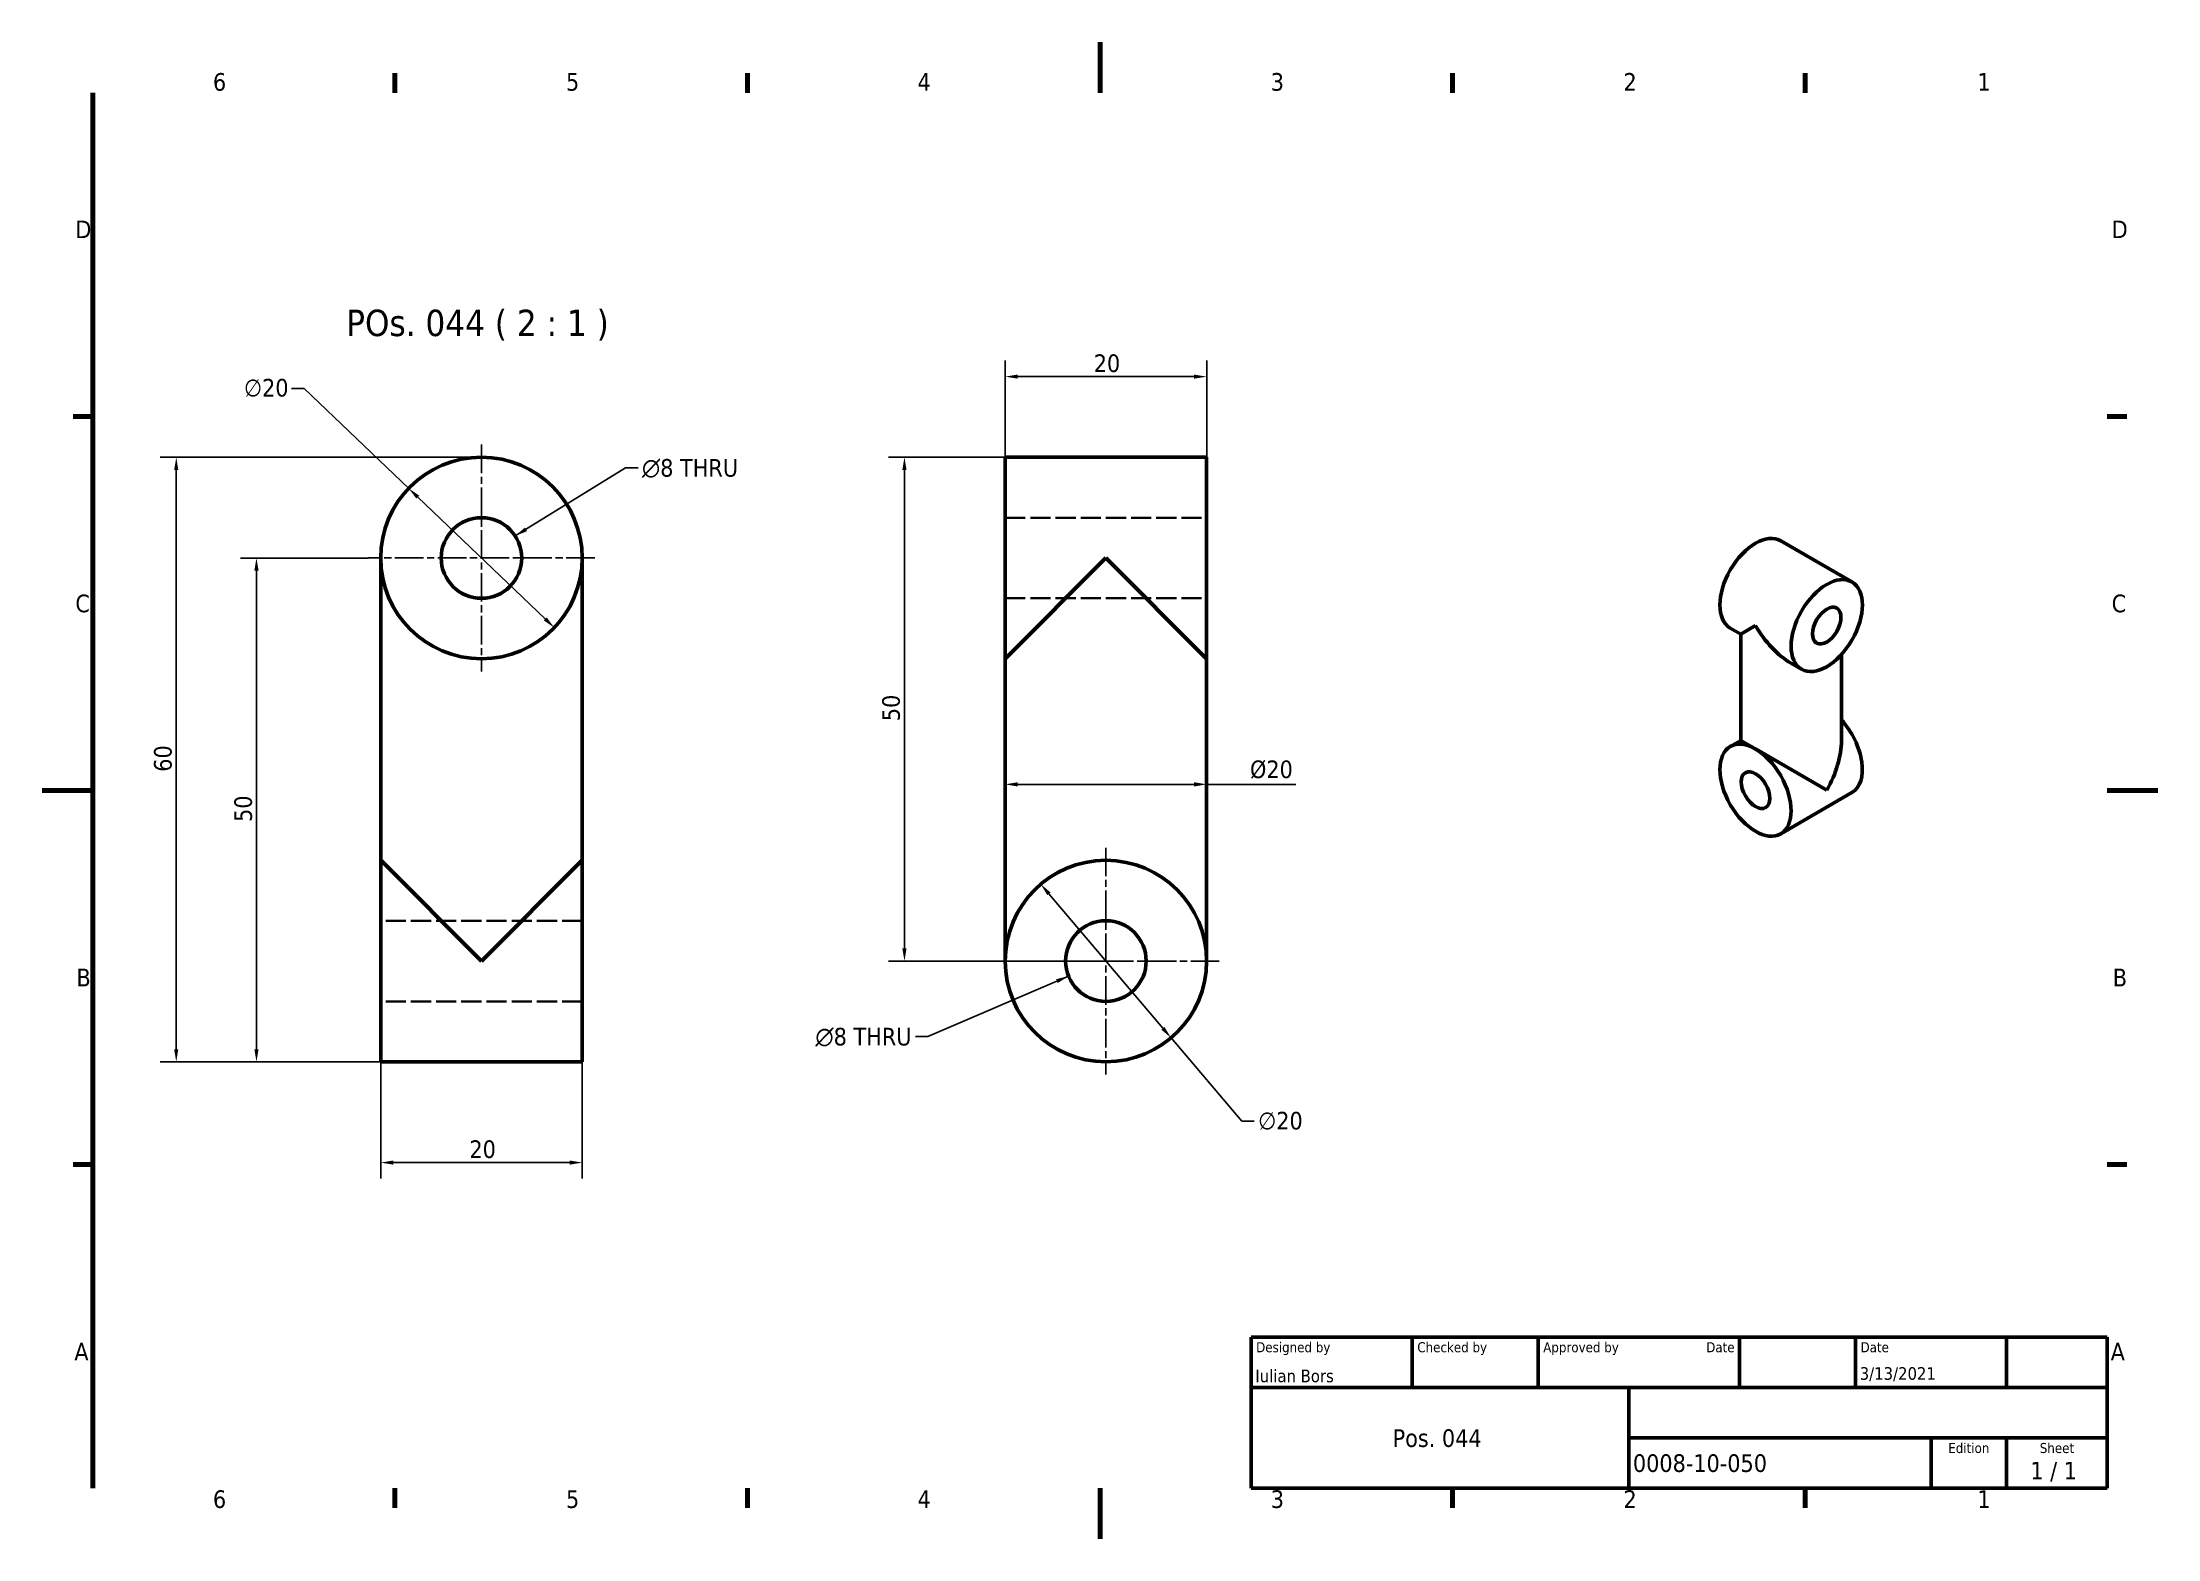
# Model space of a CAD drawing. Header units: millimetres. Extents: x 0 to 210, y 0 to 149.
import ezdxf
from ezdxf.enums import TextEntityAlignment as Align

# ---------------------------------------------------------------- set-up
doc = ezdxf.new("R2010")
doc.units = ezdxf.units.MM
doc.header["$LTSCALE"] = 0.5
doc.linetypes.add('CHAIN', pattern=[0.3543, 0.2362, -0.0295, 0.0591, -0.0295])
doc.linetypes.add('DASHED', pattern=[0.2068, 0.1655, -0.0413])
for name, color, linetype, lineweight in [('Border (ISO)', 7, 'Continuous', 70), ('Center Mark (ISO)', 7, 'Continuous', 25), ('Dimension (ISO)', 7, 'Continuous', 25), ('Hidden (ISO)', 7, 'DASHED', 35), ('Symbol (ISO)', 7, 'Continuous', 25), ('Title (ISO)', 7, 'Continuous', 50), ('Visible (ISO)', 7, 'Continuous', 50)]:
    doc.layers.add(name, color=color, linetype=linetype, lineweight=lineweight)
doc.styles.add('Note Text (ISO)', font='tahoma.ttf')
doc.styles.add('Text Style39', font='tahoma.ttf')
doc.styles.add('Text Style41', font='tahoma.ttf')
doc.styles.add('Text Style45', font='tahoma.ttf')
doc.dimstyles.new('Default - Method 1b (ISO)', dxfattribs={"dimscale": 0.5, "dimtxt": 3.5, "dimasz": 2.5, "dimexe": 3.175, "dimexo": 0, "dimgap": 0.762, "dimtad": 1, "dimtoh": 1, "dimrnd": 1e-08, "dimtxsty": 'Note Text (ISO)', "dimcen": 0.09, "dimdle": 10, "dimclrd": 256, "dimclre": 256, "dimclrt": 256, "dimazin": 2, "dimtfac": 1, "dimtmove": 0, "dimatfit": 3, "dimfxl": 0, "dimtolj": 1, "dimlwd": -1, "dimlwe": -1, "dimarcsym": 0})
doc.dimstyles.new('Default - Method 1b (ISO)$7', dxfattribs={"dimscale": 0.5, "dimtxt": 3.5, "dimasz": 2.5, "dimexe": 3.175, "dimexo": 0, "dimgap": 0.762, "dimtad": 1, "dimtoh": 1, "dimrnd": 1e-08, "dimtxsty": 'Note Text (ISO)', "dimcen": 0.09, "dimdle": 10, "dimclrd": 256, "dimclre": 256, "dimclrt": 256, "dimazin": 2, "dimtfac": 1, "dimtmove": 0, "dimatfit": 3, "dimfxl": 0, "dimtolj": 1, "dimlwd": -1, "dimlwe": -1, "dimarcsym": 0})

# ---------------------------------------------------------------- blocks, each defined once
blk = doc.blocks.new('Borders Default Border')
at = {"layer": 'Border (ISO)'}
for p, q in [((70, 287), (70, 290.9)), ((140, 287), (140, 290.9)), ((280, 287), (280, 290.9)), ((350, 287), (350, 290.9)), ((10, 222.75), (6.1, 222.75)), ((410, 222.75), (413.9, 222.75)), ((10, 74.25), (6.1, 74.25)), ((410, 74.25), (413.9, 74.25)), ((70, 10), (70, 6.1)), ((140, 10), (140, 6.1)), ((280, 10), (280, 6.1)), ((350, 10), (350, 6.1))]:
    blk.add_line(p, q, dxfattribs=at)
at = {"layer": 'Border (ISO)', "flags": 128}
for points in [[(210, 297), (210, 287)], [(10, 10), (10, 287)], [(0, 148.5), (10, 148.5)], [(420, 148.5), (410, 148.5)], [(210, 0), (210, 10)]]:
    blk.add_lwpolyline(points, dxfattribs=at)
at = {"layer": 'Border (ISO)', "char_height": 3.5, "attachment_point": 7, "style": 'Note Text (ISO)'}
for s, insert in [('6', (33.88, 287.33)), ('5', (103.98, 287.33)), ('4', (173.78, 287.4)), ('3', (243.91, 287.33)), ('2', (313.94, 287.4)), ('1', (384.21, 287.4)), ('D', (6.57, 258.13)), ('D', (410.87, 258.13)), ('C', (6.56, 183.81)), ('C', (410.86, 183.81)), ('B', (6.78, 109.63)), ('B', (411.08, 109.63)), ('A', (6.36, 35.38)), ('A', (410.66, 35.38)), ('6', (33.88, 6.03)), ('5', (103.98, 6.03)), ('4', (173.78, 6.1)), ('3', (243.91, 6.03)), ('2', (313.94, 6.1)), ('1', (384.21, 6.1))]:
    blk.add_mtext(s, dxfattribs=dict(at, insert=insert))
blk = doc.blocks.new('*D5')
at = {"layer": 'Defpoints', "color": 0}
for p in [(32.35, 97.32), (21.26, 47.32), (33.6, 47.32)]:
    blk.add_point(p, dxfattribs=at)
at = {"layer": 'Dimension (ISO)'}
for p, q in [((32.35, 97.32), (19.67, 97.32)), ((21.26, 96.07), (21.26, 48.57)), ((33.6, 47.32), (19.67, 47.32))]:
    blk.add_line(p, q, dxfattribs=at)
for points in [[(21.05, 96.07), (21.47, 96.07), (21.26, 97.32)], [(21.05, 48.57), (21.47, 48.57), (21.26, 47.32)]]:
    blk.add_solid(points, dxfattribs=at)
at = {"layer": 'Dimension (ISO)', "insert": (19.06, 71.13), "char_height": 1.75, "attachment_point": 1, "rotation": 90, "style": 'Note Text (ISO)'}
blk.add_mtext('\\A1;50', dxfattribs=at)
blk = doc.blocks.new('*D6')
at = {"layer": 'Defpoints', "color": 0}
for p in [(95.59, 107.32), (85.59, 57.32), (105.59, 57.32)]:
    blk.add_point(p, dxfattribs=at)
at = {"layer": 'Dimension (ISO)'}
for p, q in [((95.59, 107.32), (84, 107.32)), ((85.59, 106.07), (85.59, 58.57)), ((105.59, 57.32), (84, 57.32))]:
    blk.add_line(p, q, dxfattribs=at)
for points in [[(85.38, 106.07), (85.79, 106.07), (85.59, 107.32)], [(85.38, 58.57), (85.79, 58.57), (85.59, 57.32)]]:
    blk.add_solid(points, dxfattribs=at)
at = {"layer": 'Dimension (ISO)', "insert": (83.38, 81.13), "char_height": 1.75, "attachment_point": 1, "rotation": 90, "style": 'Note Text (ISO)'}
blk.add_mtext('\\A1;50', dxfattribs=at)
blk = doc.blocks.new('*D7')
at = {"layer": 'Defpoints', "color": 0}
for p in [(43.6, 107.32), (13.3, 47.32), (33.6, 47.32)]:
    blk.add_point(p, dxfattribs=at)
at = {"layer": 'Dimension (ISO)'}
for p, q in [((43.6, 107.32), (11.71, 107.32)), ((13.3, 106.07), (13.3, 48.57)), ((33.6, 47.32), (11.71, 47.32))]:
    blk.add_line(p, q, dxfattribs=at)
for points in [[(13.09, 106.07), (13.5, 106.07), (13.3, 107.32)], [(13.09, 48.57), (13.5, 48.57), (13.3, 47.32)]]:
    blk.add_solid(points, dxfattribs=at)
at = {"layer": 'Dimension (ISO)', "insert": (11.09, 76.11), "char_height": 1.75, "attachment_point": 1, "rotation": 90, "style": 'Note Text (ISO)'}
blk.add_mtext('\\A1;60', dxfattribs=at)
blk = doc.blocks.new('*D8')
at = {"layer": 'Defpoints', "color": 0}
for p in [(36.37, 104.23), (50.83, 90.41)]:
    blk.add_point(p, dxfattribs=at)
at = {"layer": 'Dimension (ISO)'}
for p, q in [((25.99, 114.16), (24.74, 114.16)), ((36.37, 104.23), (25.99, 114.16)), ((49.92, 91.28), (37.27, 103.37))]:
    blk.add_line(p, q, dxfattribs=at)
for points in [[(37.41, 103.52), (37.13, 103.22), (36.37, 104.23)], [(50.07, 91.43), (49.78, 91.13), (50.83, 90.41)]]:
    blk.add_solid(points, dxfattribs=at)
at = {"layer": 'Dimension (ISO)', "insert": (20.02, 115.1), "char_height": 1.75, "attachment_point": 1, "style": 'Note Text (ISO)'}
blk.add_mtext('\\A1;∅20', dxfattribs=at)
blk = doc.blocks.new('*D9')
at = {"layer": 'Defpoints', "color": 0}
for p in [(99.12, 64.95), (112.05, 49.7)]:
    blk.add_point(p, dxfattribs=at)
at = {"layer": 'Dimension (ISO)'}
for p, q in [((99.93, 64), (111.25, 50.65)), ((112.05, 49.7), (119.07, 41.42)), ((119.07, 41.42), (120.32, 41.42))]:
    blk.add_line(p, q, dxfattribs=at)
for points in [[(100.09, 64.13), (99.77, 63.86), (99.12, 64.95)], [(111.4, 50.79), (111.09, 50.52), (112.05, 49.7)]]:
    blk.add_solid(points, dxfattribs=at)
at = {"layer": 'Dimension (ISO)', "insert": (120.7, 42.36), "char_height": 1.75, "attachment_point": 1, "style": 'Note Text (ISO)'}
blk.add_mtext('\\A1;∅20', dxfattribs=at)
blk = doc.blocks.new('*D10')
at = {"layer": 'Defpoints', "color": 0}
for p in [(95.59, 74.86), (115.59, 74.86), (115.59, 74.86)]:
    blk.add_point(p, dxfattribs=at)
at = {"layer": 'Dimension (ISO)'}
for p, q in [((96.84, 74.86), (114.34, 74.86)), ((115.59, 74.86), (124.43, 74.86))]:
    blk.add_line(p, q, dxfattribs=at)
for points in [[(96.84, 75.07), (96.84, 74.65), (95.59, 74.86)], [(114.34, 75.07), (114.34, 74.65), (115.59, 74.86)]]:
    blk.add_solid(points, dxfattribs=at)
at = {"layer": 'Dimension (ISO)', "insert": (119.89, 77.23), "char_height": 1.75, "attachment_point": 1, "style": 'Note Text (ISO)'}
blk.add_mtext('\\A1;\\fTahoma|b0|i0;\\H1.7500;Ø20', dxfattribs=at)
blk = doc.blocks.new('*D11')
at = {"layer": 'Defpoints', "color": 0}
for p in [(33.6, 47.32), (53.6, 47.32), (53.6, 37.32)]:
    blk.add_point(p, dxfattribs=at)
at = {"layer": 'Dimension (ISO)'}
for p, q in [((33.6, 47.32), (33.6, 35.74)), ((53.6, 47.32), (53.6, 35.74)), ((34.85, 37.32), (52.35, 37.32))]:
    blk.add_line(p, q, dxfattribs=at)
for points in [[(34.85, 37.53), (34.85, 37.12), (33.6, 37.32)], [(52.35, 37.53), (52.35, 37.12), (53.6, 37.32)]]:
    blk.add_solid(points, dxfattribs=at)
at = {"layer": 'Dimension (ISO)', "insert": (42.4, 39.53), "char_height": 1.75, "attachment_point": 1, "style": 'Note Text (ISO)'}
blk.add_mtext('\\A1;20', dxfattribs=at)
blk = doc.blocks.new('*D12')
at = {"layer": 'Defpoints', "color": 0}
for p in [(115.59, 115.32), (95.59, 107.32), (115.59, 107.32)]:
    blk.add_point(p, dxfattribs=at)
at = {"layer": 'Dimension (ISO)'}
for p, q in [((95.59, 107.32), (95.59, 116.91)), ((115.59, 107.32), (115.59, 116.91)), ((96.84, 115.32), (114.34, 115.32))]:
    blk.add_line(p, q, dxfattribs=at)
for points in [[(96.84, 115.53), (96.84, 115.12), (95.59, 115.32)], [(114.34, 115.53), (114.34, 115.12), (115.59, 115.32)]]:
    blk.add_solid(points, dxfattribs=at)
at = {"layer": 'Dimension (ISO)', "insert": (104.38, 117.53), "char_height": 1.75, "attachment_point": 1, "style": 'Note Text (ISO)'}
blk.add_mtext('\\A1;20', dxfattribs=at)
blk = doc.blocks.new('Title Blocks I.A.B')
at = {"layer": 'Title (ISO)'}
for p, q in [((270.07, 130), (100.07, 130)), ((100.07, 130), (100.07, 100)), ((132.07, 120), (132.07, 130)), ((157.07, 120), (157.07, 130)), ((197.07, 120), (197.07, 130)), ((220.07, 120), (220.07, 130)), ((250.07, 120), (250.07, 130)), ((270.07, 100), (270.07, 130)), ((100.07, 120), (270.07, 120)), ((175.07, 120), (175.07, 100)), ((270.07, 110), (175.07, 110)), ((235.07, 100), (235.07, 110)), ((250.07, 100), (250.07, 110)), ((100.07, 100), (270.07, 100))]:
    blk.add_line(p, q, dxfattribs=at)
at = {"layer": 'Title (ISO)', "style": 'Text Style41'}
for s, p in [('Designed by', (101.07, 129)), ('Checked by', (133.07, 129)), ('Approved by', (158.07, 129)), ('Date', (221.07, 129))]:
    blk.add_text(s, height=2, dxfattribs=at).set_placement(p, align=Align.TOP_LEFT)
blk.add_text('Date', height=2, dxfattribs=at).set_placement((196.07, 129), align=Align.TOP_RIGHT)
for s, p in [('Edition', (242.57, 109)), ('Sheet', (260.07, 109))]:
    blk.add_text(s, height=2, dxfattribs=at).set_placement(p, align=Align.TOP_CENTER)
at = {"layer": 'Title (ISO)', "style": 'Note Text (ISO)'}
blk.add_text('1 / 1 ', height=3.5, dxfattribs=at).set_placement((260.07, 103.5), align=Align.MIDDLE_CENTER)
at = {"layer": 'Title (ISO)'}
for tag, p, height, style in [('AUTHOR_001', (100.92, 121.05), 2.5, 'Text Style39'), ('CREATION_DATE_001', (220.91, 121.54), 2.5, 'Text Style39'), ('COMPANY_001', (128.17, 108.21), 3.5, 'Note Text (ISO)'), ('PART_NUMBER_001', (175.88, 103.25), 3.5, 'Note Text (ISO)')]:
    blk.add_attdef(tag, p, '', height=height, dxfattribs=dict(at, style=style))
at = {"layer": 'Title (ISO)', "style": 'Text Style39'}
for tag, p in [('CHECKED_BY', (133.07, 121)), ('ENG_APPROVED_BY', (158.07, 121))]:
    blk.add_attdef(tag, text='', height=2.5, dxfattribs=at).set_placement(p, align=Align.BOTTOM_LEFT)
blk.add_attdef('ENG_APPROVAL_DATE', text='', height=2.5, dxfattribs=at).set_placement((196.07, 121), align=Align.BOTTOM_RIGHT)
at = {"layer": 'Title (ISO)', "style": 'Note Text (ISO)'}
for tag, p in [('TITLE', (222.57, 115)), ('REVISION_NUMBER', (242.57, 103.5))]:
    blk.add_attdef(tag, text='', height=3.5, dxfattribs=at).set_placement(p, align=Align.MIDDLE_CENTER)

msp = doc.modelspace()

# ---------------------------------------------------------------- linework, layer by layer
at = {"layer": 'Center Mark (ISO)', "linetype": 'CHAIN', "ltscale": 23.990969}
for p, q in [((43.596, 108.574), (43.596, 86.074)), ((54.846, 97.324), (32.346, 97.324)), ((105.586, 68.574), (105.586, 46.074)), ((116.836, 57.324), (94.336, 57.324))]:
    msp.add_line(p, q, dxfattribs=at)
at = {"layer": 'Hidden (ISO)', "ltscale": 24.17795}
for p, q in [((95.586, 101.324), (115.586, 101.324)), ((95.586, 93.324), (115.586, 93.324)), ((53.596, 61.324), (33.596, 61.324)), ((53.596, 53.324), (33.596, 53.324))]:
    msp.add_line(p, q, dxfattribs=at)
at = {"layer": 'Visible (ISO)'}
for p, q in [((95.586, 107.324), (95.586, 87.324)), ((115.586, 107.324), (95.586, 107.324)), ((115.586, 107.324), (115.586, 87.324)), ((179.645, 94.946), (172.574, 99.029)), ((33.596, 67.324), (33.596, 97.324)), ((53.596, 67.324), (53.596, 97.324)), ((95.586, 87.324), (105.586, 97.324)), ((105.586, 97.324), (115.586, 87.324)), ((168.609, 89.771), (167.574, 90.368)), ((168.609, 89.771), (170.074, 90.616)), ((168.609, 79.214), (168.609, 89.771)), ((95.586, 57.324), (95.586, 87.324)), ((115.586, 57.324), (115.586, 87.324)), ((174.645, 86.286), (173.609, 86.884)), ((178.609, 79.214), (178.609, 87.746)), ((167.574, 78.616), (168.609, 79.214)), ((170.074, 78.369), (168.609, 79.214)), ((177.145, 74.286), (170.074, 78.369)), ((172.574, 69.956), (179.645, 74.038)), ((43.596, 57.324), (33.596, 67.324)), ((33.596, 67.324), (33.596, 47.324)), ((53.596, 67.324), (43.596, 57.324)), ((53.596, 47.324), (53.596, 67.324)), ((33.596, 47.324), (53.596, 47.324))]:
    msp.add_line(p, q, dxfattribs=at)
for centre, radius in [((43.596, 97.324), 10), ((43.596, 97.324), 4), ((105.586, 57.324), 10), ((105.586, 57.324), 4)]:
    msp.add_circle(centre, radius, dxfattribs=at)
for centre, major_axis, start_param, end_param in [((170.074, 94.699), (-2.5, -4.33), 3.1415927, 6.2831853), ((173.609, 92.657), (-3.536, 6.124), 1.5707963, 2.3561945), ((177.145, 78.369), (2.5, -4.33), 0, 1.9291159), ((173.609, 76.327), (3.536, 6.124), 4.712389, 5.4977871)]:
    msp.add_ellipse(centre, major_axis=major_axis, ratio=0.5773503, start_param=start_param, end_param=end_param, dxfattribs=at)
for centre, major_axis in [((177.145, 90.616), (2.5, 4.33)), ((177.145, 90.616), (-1, -1.732)), ((170.074, 74.286), (2.5, -4.33)), ((170.074, 74.286), (-1, 1.732))]:
    msp.add_ellipse(centre, major_axis=major_axis, ratio=0.5773503, dxfattribs=at)

# ---------------------------------------------------------------- block references
at = {"xscale": 0.5, "yscale": 0.5, "zscale": 0.5}
msp.add_blockref('Borders Default Border', (0, 0), dxfattribs=at)
msp.add_blockref('Title Blocks I.A.B', (69.964, -45), dxfattribs=at).add_auto_attribs({'PART_NUMBER_001': '0008-10-050', 'COMPANY_001': 'Pos. 044', 'AUTHOR_001': 'Iulian Bors', 'CREATION_DATE_001': '3/13/2021'})

# ---------------------------------------------------------------- texts
at = {"layer": 'Symbol (ISO)', "insert": (30.168, 118.876), "char_height": 2.62, "attachment_point": 7, "style": 'Text Style45'}
msp.add_mtext('POs. 044 ( 2 : 1 )', dxfattribs=at)
at = {"layer": 'Symbol (ISO)', "char_height": 1.75, "width": 10.22957, "line_spacing_factor": 0.6125, "style": 'Note Text (ISO)'}
for insert, attachment_point in [((59.528, 107.144), 1), ((86.287, 50.699), 3)]:
    msp.add_mtext('\\fAIGDT|b0|i0;\\H1.7500;n\\fTahoma|b0|i0;\\H1.7500;8 THRU', dxfattribs=dict(at, insert=insert, attachment_point=attachment_point))

# ---------------------------------------------------------------- dimensions: what is measured, and where the dimension line sits
at = {"layer": 'Dimension (ISO)'}
dim = msp.add_linear_dim(base=(115.586, 115.324), p1=(95.586, 107.324), p2=(115.586, 107.324), dimstyle='Default - Method 1b (ISO)', override={"dimgap": 0.762, "dimtoh": 0, "dimdec": 2, "dimtol": 0, "dimlim": 0, "dimtp": 0, "dimtm": 0, "dimtdec": 2, "dimtofl": 0, "dimatfit": 1}, dxfattribs=at)
dim.commit()
dim.dimension.update_dxf_attribs({"geometry": '*D12', "text_midpoint": (105.586, 115.324), "dimtype": 160})
for p1, p2, picture, middle in [((50.825, 90.415), (36.367, 104.234), '*D8', (22.19, 114.155)), ((99.118, 64.951), (112.054, 49.698), '*D9', (122.87, 41.421))]:
    dim = msp.add_diameter_dim_2p(p1=p1, p2=p2, dimstyle='Default - Method 1b (ISO)', override={"dimgap": 0.762, "dimtad": 0, "dimtih": 1, "dimdec": 2, "dimlfac": 1, "dimtol": 0, "dimlim": 0, "dimtp": 0, "dimtm": 0, "dimtdec": 2, "dimatfit": 2}, dxfattribs=at)
    dim.commit()
    dim.dimension.update_dxf_attribs({"geometry": picture, "text_midpoint": middle, "dimtype": 163})
for base, p1, p2, angle, picture, middle in [((13.296, 47.324), (43.596, 107.324), (33.596, 47.324), 270, '*D7', (13.296, 77.324)), ((85.586, 57.324), (95.586, 107.324), (105.586, 57.324), 90, '*D6', (85.586, 82.324)), ((21.262, 47.324), (32.346, 97.324), (33.596, 47.324), 90, '*D5', (21.262, 72.324)), ((53.596, 37.324), (33.596, 47.324), (53.596, 47.324), 180, '*D11', (43.596, 37.324))]:
    dim = msp.add_linear_dim(base=base, p1=p1, p2=p2, angle=angle, dimstyle='Default - Method 1b (ISO)', override={"dimgap": 0.762, "dimtoh": 0, "dimdec": 2, "dimtol": 0, "dimlim": 0, "dimtp": 0, "dimtm": 0, "dimtdec": 2, "dimtofl": 0, "dimatfit": 1}, dxfattribs=at)
    dim.commit()
    dim.dimension.update_dxf_attribs({"geometry": picture, "text_midpoint": middle, "dimtype": 160})
dim = msp.add_linear_dim(base=(115.586, 74.858), p1=(95.586, 74.858), p2=(115.586, 74.858), text='\\fTahoma|b0|i0;\\H1.7500;Ø<>', dimstyle='Default - Method 1b (ISO)', override={"dimgap": 0.762, "dimtoh": 0, "dimdec": 2, "dimse1": 1, "dimse2": 1, "dimtol": 0, "dimlim": 0, "dimtp": 0, "dimtm": 0, "dimtdec": 2, "dimtofl": 0, "dimatfit": 2}, dxfattribs=at)
dim.commit()
dim.dimension.update_dxf_attribs({"geometry": '*D10', "text_midpoint": (121.972, 74.858), "dimtype": 160})

# ---------------------------------------------------------------- leaders
at = {"layer": 'Symbol (ISO)', "annotation_type": 0, "has_hookline": 1, "text_width": 9.903}
for points, hookline_direction in [([(46.948, 99.508), (57.897, 106.269), (59.147, 106.269)], 0), ([(101.877, 55.828), (87.918, 49.824), (86.668, 49.824)], 1)]:
    msp.add_leader(points, dimstyle='Default - Method 1b (ISO)$7', override={"dimtad": 0}, dxfattribs=dict(at, hookline_direction=hookline_direction))

doc.saveas('drawing.dxf')
